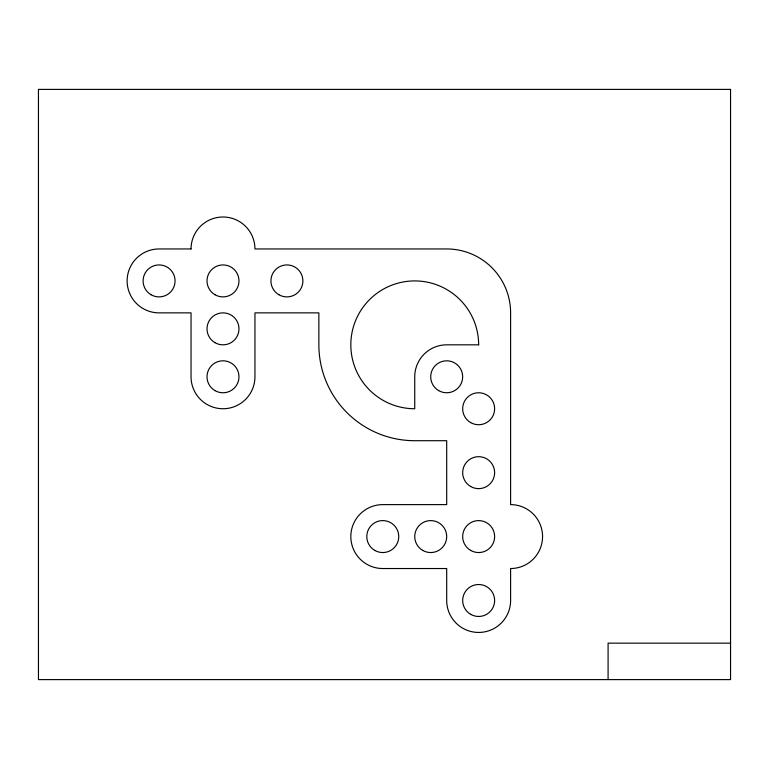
<?xml version="1.0" encoding="UTF-8"?>
<svg xmlns="http://www.w3.org/2000/svg" width="769" height="769" viewBox="0 0 769 769"><rect width="100%" height="100%" fill="white"/><g stroke="black" fill="none" stroke-linecap="round" stroke-linejoin="round"><path stroke-width="1.15" d="M730.55 643.153L608.087 643.153L608.087 679.604M730.55 89.396L38.45 89.396L38.45 679.604L730.55 679.604L730.55 89.396M191.039 248.954L159.077 248.954A31.962 31.962 0 0 0 127.125 280.916A31.962 31.962 0 0 0 159.077 312.868L191.039 312.868L191.039 376.781A31.962 31.962 0 0 0 222.991 408.743A31.962 31.962 0 0 0 254.952 376.781L254.952 312.868L318.866 312.868L318.866 344.829A95.875 95.875 0 0 0 414.741 440.704L446.693 440.704L446.693 504.618L382.779 504.618A31.962 31.962 0 0 0 350.827 536.57A31.962 31.962 0 0 0 382.779 568.531L446.693 568.531L446.693 600.483A31.962 31.962 0 0 0 478.654 632.445A31.962 31.962 0 0 0 510.606 600.483L510.606 568.531A31.962 31.962 0 0 0 542.568 536.57A31.962 31.962 0 0 0 510.606 504.618L510.606 312.868A63.914 63.914 0 0 0 446.693 248.954L254.952 248.954A31.962 31.962 0 0 0 222.991 217.002A31.962 31.962 0 0 0 191.039 248.954M478.654 344.829L446.693 344.829A31.962 31.962 0 0 0 414.741 376.781L414.741 408.743A63.914 63.914 0 0 1 350.827 344.829A63.914 63.914 0 0 1 414.741 280.916A63.914 63.914 0 0 1 478.654 344.829M151.089 294.748A15.976 15.976 0 0 0 175.063 280.916A15.976 15.976 0 0 0 151.089 267.074A15.976 15.976 0 0 0 151.089 294.748M215.003 294.748A15.976 15.976 0 0 0 238.976 280.916A15.976 15.976 0 0 0 215.003 267.074A15.976 15.976 0 0 0 215.003 294.748M278.916 294.748A15.976 15.976 0 0 0 302.89 280.916A15.976 15.976 0 0 0 278.916 267.074A15.976 15.976 0 0 0 278.916 294.748M215.003 342.686A15.976 15.976 0 0 0 238.976 328.853A15.976 15.976 0 0 0 215.003 315.011A15.976 15.976 0 0 0 215.003 342.686M215.003 390.623A15.976 15.976 0 0 0 238.976 376.781A15.976 15.976 0 0 0 215.003 362.949A15.976 15.976 0 0 0 215.003 390.623M470.666 614.325A15.976 15.976 0 0 0 494.63 600.483A15.976 15.976 0 0 0 470.666 586.651A15.976 15.976 0 0 0 470.666 614.325M374.791 550.412A15.976 15.976 0 0 0 398.755 536.57A15.976 15.976 0 0 0 374.791 522.737A15.976 15.976 0 0 0 374.791 550.412M422.729 550.412A15.976 15.976 0 0 0 446.693 536.57A15.976 15.976 0 0 0 422.729 522.737A15.976 15.976 0 0 0 422.729 550.412M470.666 550.412A15.976 15.976 0 0 0 494.63 536.57A15.976 15.976 0 0 0 470.666 522.737A15.976 15.976 0 0 0 470.666 550.412M470.666 486.498A15.976 15.976 0 0 0 494.63 472.656A15.976 15.976 0 0 0 470.666 458.824A15.976 15.976 0 0 0 470.666 486.498M470.666 422.585A15.976 15.976 0 0 0 494.63 408.743A15.976 15.976 0 0 0 470.666 394.901A15.976 15.976 0 0 0 470.666 422.585M438.705 390.623A15.976 15.976 0 0 0 462.669 376.781A15.976 15.976 0 0 0 438.705 362.949A15.976 15.976 0 0 0 438.705 390.623"/></g></svg>
